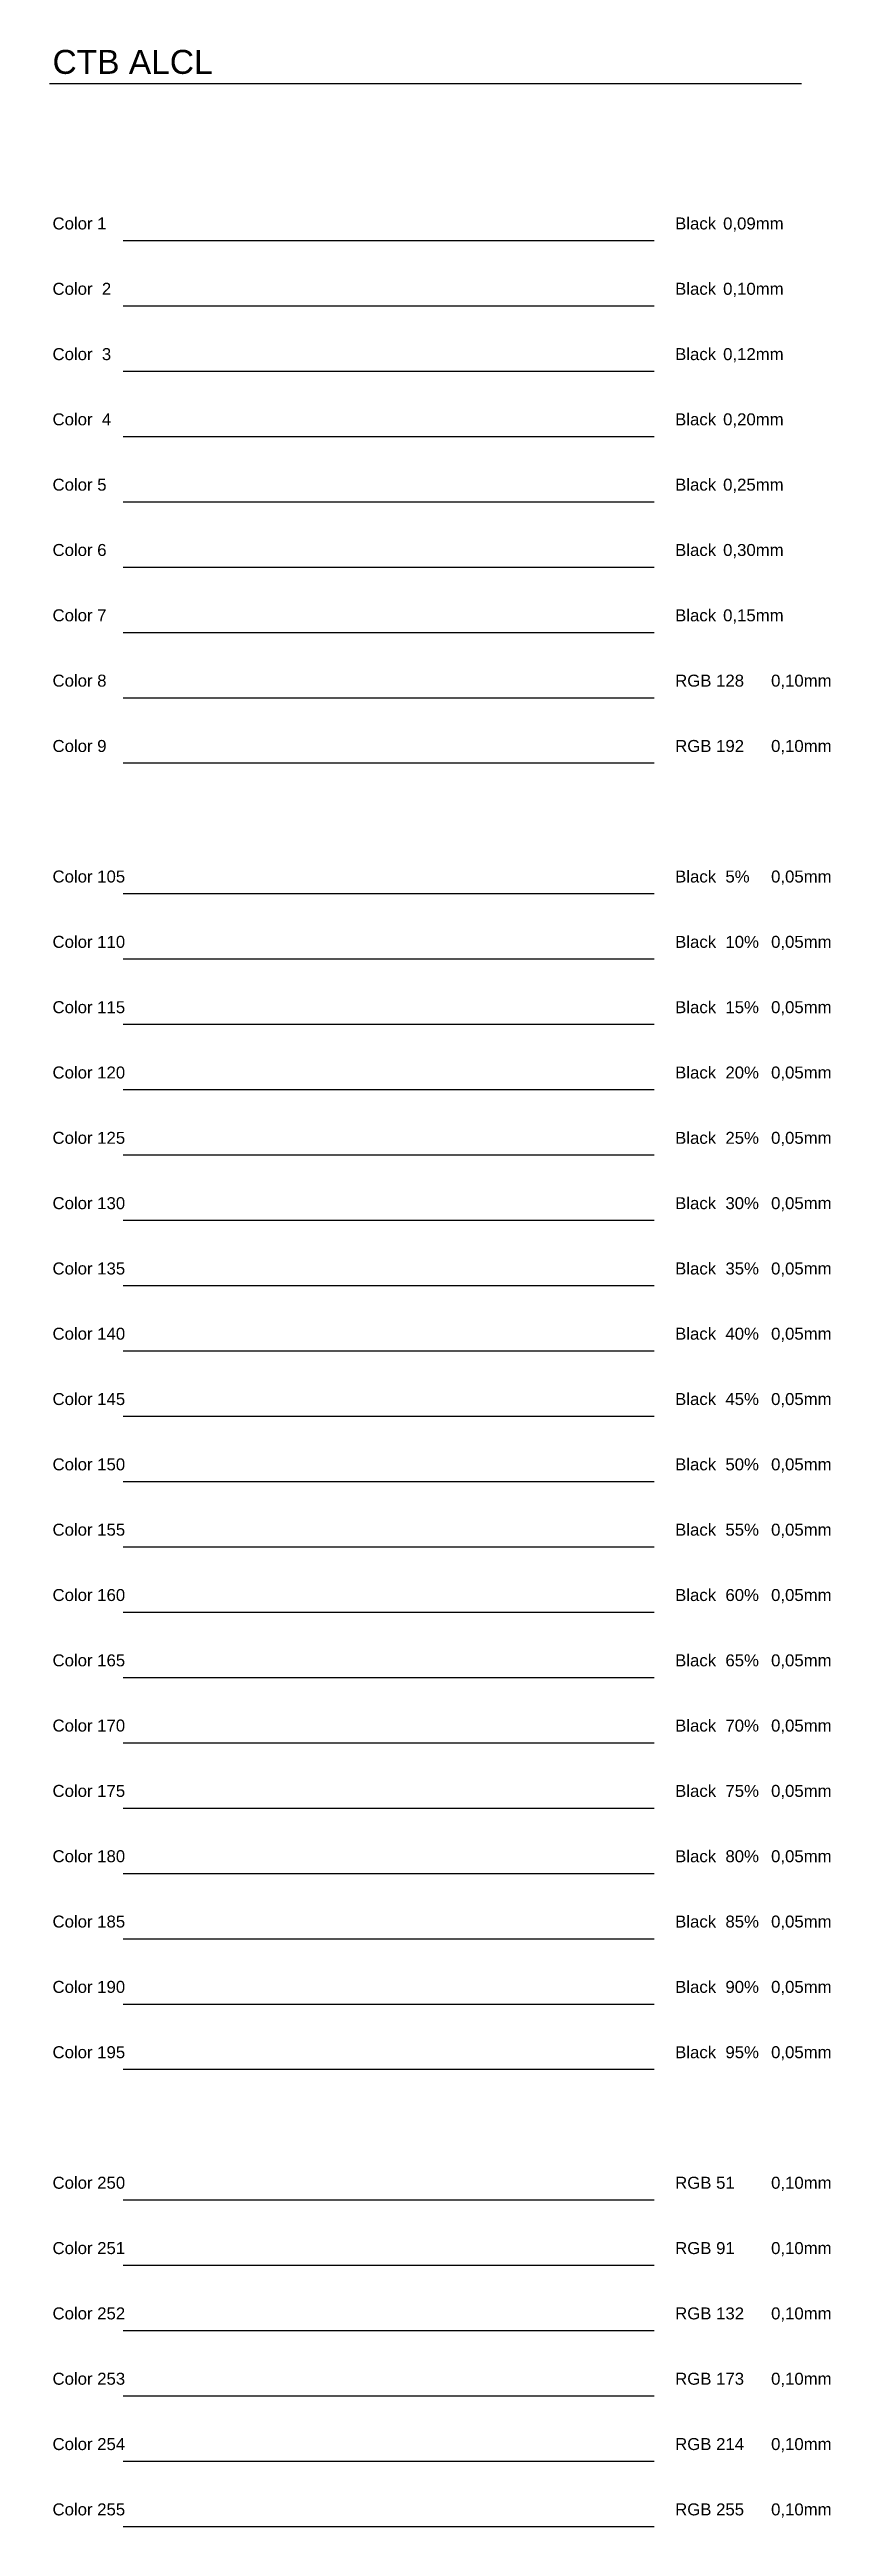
# Model space of a CAD drawing. Header units: millimetres. Extents: x 814 to 7326, y 479 to 21142.
import ezdxf

# ---------------------------------------------------------------- set-up
doc = ezdxf.new("R2010")
doc.units = ezdxf.units.MM
doc.styles.get("Standard").update_dxf_attribs({"font": 'Arial Regular.ttf'})

msp = doc.modelspace()

# ---------------------------------------------------------------- linework, layer by layer
for p, q in [((814, 20859), (7085, 20859)), ((1428, 16279), (5857, 16279))]:
    msp.add_line(p, q)
at = {"color": 1}
msp.add_line((1428, 19548), (5857, 19548), dxfattribs=at)
at = {"color": 2}
msp.add_line((1428, 19004), (5857, 19004), dxfattribs=at)
at = {"color": 3}
msp.add_line((1428, 18459), (5857, 18459), dxfattribs=at)
at = {"color": 4}
msp.add_line((1428, 17914), (5857, 17914), dxfattribs=at)
at = {"color": 5}
msp.add_line((1428, 17369), (5857, 17369), dxfattribs=at)
at = {"color": 6}
msp.add_line((1428, 16824), (5857, 16824), dxfattribs=at)
at = {"color": 8}
msp.add_line((1428, 15734), (5857, 15734), dxfattribs=at)
at = {"color": 9}
msp.add_line((1428, 15190), (5857, 15190), dxfattribs=at)
at = {"color": 105}
msp.add_line((1428, 14100), (5857, 14100), dxfattribs=at)
at = {"color": 110}
msp.add_line((1428, 13555), (5857, 13555), dxfattribs=at)
at = {"color": 115}
msp.add_line((1428, 13010), (5857, 13010), dxfattribs=at)
at = {"color": 120}
msp.add_line((1428, 12465), (5857, 12465), dxfattribs=at)
at = {"color": 125}
msp.add_line((1428, 11920), (5857, 11920), dxfattribs=at)
at = {"color": 130}
msp.add_line((1428, 11376), (5857, 11376), dxfattribs=at)
at = {"color": 135}
msp.add_line((1428, 10831), (5857, 10831), dxfattribs=at)
at = {"color": 140}
msp.add_line((1428, 10286), (5857, 10286), dxfattribs=at)
at = {"color": 145}
msp.add_line((1428, 9741), (5857, 9741), dxfattribs=at)
at = {"color": 150}
msp.add_line((1428, 9196), (5857, 9196), dxfattribs=at)
at = {"color": 155}
msp.add_line((1428, 8651), (5857, 8651), dxfattribs=at)
at = {"color": 160}
msp.add_line((1428, 8107), (5857, 8107), dxfattribs=at)
at = {"color": 165}
msp.add_line((1428, 7562), (5857, 7562), dxfattribs=at)
at = {"color": 170}
msp.add_line((1428, 7017), (5857, 7017), dxfattribs=at)
at = {"color": 175}
msp.add_line((1428, 6472), (5857, 6472), dxfattribs=at)
at = {"color": 180}
msp.add_line((1428, 5927), (5857, 5927), dxfattribs=at)
at = {"color": 185}
msp.add_line((1428, 5382), (5857, 5382), dxfattribs=at)
at = {"color": 190}
msp.add_line((1428, 4837), (5857, 4837), dxfattribs=at)
at = {"color": 195}
msp.add_line((1428, 4293), (5857, 4293), dxfattribs=at)
at = {"color": 250}
msp.add_line((1428, 3203), (5857, 3203), dxfattribs=at)
at = {"color": 251}
msp.add_line((1428, 2658), (5857, 2658), dxfattribs=at)
at = {"color": 252}
msp.add_line((1428, 2113), (5857, 2113), dxfattribs=at)
at = {"color": 253}
msp.add_line((1428, 1568), (5857, 1568), dxfattribs=at)
at = {"color": 254}
msp.add_line((1428, 1023), (5857, 1023), dxfattribs=at)
at = {"color": 255}
msp.add_line((1428, 479), (5857, 479), dxfattribs=at)

# ---------------------------------------------------------------- texts
at = {"attachment_point": 1}
for s, width, insert, char_height in [('CTB ALCL', 2696.33, (839, 21139), 200), ('Black^I0,09mm', 1053.31, (6031, 19741), 100), ('Black^I0,10mm', 1053.31, (6031, 19196), 100), ('Black^I0,12mm', 1053.31, (6031, 18651), 100), ('Black^I0,20mm', 1053.31, (6031, 18107), 100), ('Black^I0,25mm', 1053.31, (6031, 17562), 100), ('Black^I0,30mm', 1053.31, (6031, 17017), 100), ('Color 7', 1053.31, (839, 16472), 100), ('Black^I0,15mm', 1053.31, (6031, 16472), 100), ('RGB 128^I0,10mm', 1445.67, (6031, 15927), 100), ('RGB 192^I0,10mm', 1618.49, (6031, 15382), 100), ('Black  5%^I0,05mm', 1618.49, (6031, 14293), 100), ('Black  10%^I0,05mm', 1618.49, (6031, 13748), 100), ('Black  15%^I0,05mm', 1618.49, (6031, 13203), 100), ('Black  20%^I0,05mm', 1618.49, (6031, 12658), 100), ('Black  25%^I0,05mm', 1618.49, (6031, 12113), 100), ('Black  30%^I0,05mm', 1618.49, (6031, 11568), 100), ('Black  35%^I0,05mm', 1618.49, (6031, 11023), 100), ('Black  40%^I0,05mm', 1618.49, (6031, 10479), 100), ('Black  45%^I0,05mm', 1618.49, (6031, 9934), 100), ('Black  50%^I0,05mm', 1618.49, (6031, 9389), 100), ('Black  55%^I0,05mm', 1618.49, (6031, 8844), 100), ('Black  60%^I0,05mm', 1618.49, (6031, 8299), 100), ('Black  65%^I0,05mm', 1618.49, (6031, 7754), 100), ('Black  70%^I0,05mm', 1618.49, (6031, 7210), 100), ('Black  75%^I0,05mm', 1618.49, (6031, 6665), 100), ('Black  80%^I0,05mm', 1618.49, (6031, 6120), 100), ('Black  85%^I0,05mm', 1618.49, (6031, 5575), 100), ('Black  90%^I0,05mm', 1618.49, (6031, 5030), 100), ('Black  95%^I0,05mm', 1618.49, (6031, 4485), 100), ('RGB 51^I0,10mm', 1445.67, (6031, 3396), 100), ('RGB 91^I0,10mm', 1445.67, (6031, 2851), 100), ('RGB 132^I0,10mm', 1445.67, (6031, 2306), 100), ('RGB 173^I0,10mm', 1445.67, (6031, 1761), 100), ('RGB 214^I0,10mm', 1445.67, (6031, 1216), 100), ('RGB 255^I0,10mm', 1618.49, (6031, 671), 100)]:
    msp.add_mtext_dynamic_manual_height_columns(s, width=width, gutter_width=12.5, heights=[0], dxfattribs=dict(at, insert=insert, char_height=char_height))
at = {"color": 1, "insert": (839, 19741), "char_height": 100, "attachment_point": 1}
msp.add_mtext_dynamic_manual_height_columns('Color 1 ', width=1053.31, gutter_width=12.5, heights=[0], dxfattribs=at)
at = {"color": 2, "insert": (839, 19196), "char_height": 100, "attachment_point": 1}
msp.add_mtext_dynamic_manual_height_columns('Color  2', width=1053.31, gutter_width=12.5, heights=[0], dxfattribs=at)
at = {"color": 3, "insert": (839, 18651), "char_height": 100, "attachment_point": 1}
msp.add_mtext_dynamic_manual_height_columns('Color  3', width=1053.31, gutter_width=12.5, heights=[0], dxfattribs=at)
at = {"color": 4, "insert": (839, 18107), "char_height": 100, "attachment_point": 1}
msp.add_mtext_dynamic_manual_height_columns('Color  4', width=1053.31, gutter_width=12.5, heights=[0], dxfattribs=at)
at = {"color": 5, "insert": (839, 17562), "char_height": 100, "attachment_point": 1}
msp.add_mtext_dynamic_manual_height_columns('Color 5', width=1053.31, gutter_width=12.5, heights=[0], dxfattribs=at)
at = {"color": 6, "insert": (839, 17017), "char_height": 100, "attachment_point": 1}
msp.add_mtext_dynamic_manual_height_columns('Color 6', width=1053.31, gutter_width=12.5, heights=[0], dxfattribs=at)
at = {"color": 8, "insert": (839, 15927), "char_height": 100, "attachment_point": 1}
msp.add_mtext_dynamic_manual_height_columns('Color 8', width=1053.31, gutter_width=12.5, heights=[0], dxfattribs=at)
at = {"color": 9, "insert": (839, 15382), "char_height": 100, "attachment_point": 1}
msp.add_mtext_dynamic_manual_height_columns('Color 9', width=1053.31, gutter_width=12.5, heights=[0], dxfattribs=at)
at = {"color": 105, "insert": (839, 14293), "char_height": 100, "attachment_point": 1}
msp.add_mtext_dynamic_manual_height_columns('Color 105', width=1053.31, gutter_width=12.5, heights=[0], dxfattribs=at)
at = {"color": 110, "insert": (839, 13748), "char_height": 100, "attachment_point": 1}
msp.add_mtext_dynamic_manual_height_columns('Color 110', width=1053.31, gutter_width=12.5, heights=[0], dxfattribs=at)
at = {"color": 115, "insert": (839, 13203), "char_height": 100, "attachment_point": 1}
msp.add_mtext_dynamic_manual_height_columns('Color 115', width=1053.31, gutter_width=12.5, heights=[0], dxfattribs=at)
at = {"color": 120, "insert": (839, 12658), "char_height": 100, "attachment_point": 1}
msp.add_mtext_dynamic_manual_height_columns('Color 120', width=1053.31, gutter_width=12.5, heights=[0], dxfattribs=at)
at = {"color": 125, "insert": (839, 12113), "char_height": 100, "attachment_point": 1}
msp.add_mtext_dynamic_manual_height_columns('Color 125', width=1053.31, gutter_width=12.5, heights=[0], dxfattribs=at)
at = {"color": 130, "insert": (839, 11568), "char_height": 100, "attachment_point": 1}
msp.add_mtext_dynamic_manual_height_columns('Color 130', width=1053.31, gutter_width=12.5, heights=[0], dxfattribs=at)
at = {"color": 135, "insert": (839, 11023), "char_height": 100, "attachment_point": 1}
msp.add_mtext_dynamic_manual_height_columns('Color 135', width=1053.31, gutter_width=12.5, heights=[0], dxfattribs=at)
at = {"color": 140, "insert": (839, 10479), "char_height": 100, "attachment_point": 1}
msp.add_mtext_dynamic_manual_height_columns('Color 140', width=1053.31, gutter_width=12.5, heights=[0], dxfattribs=at)
at = {"color": 145, "insert": (839, 9934), "char_height": 100, "attachment_point": 1}
msp.add_mtext_dynamic_manual_height_columns('Color 145', width=1053.31, gutter_width=12.5, heights=[0], dxfattribs=at)
at = {"color": 150, "insert": (839, 9389), "char_height": 100, "attachment_point": 1}
msp.add_mtext_dynamic_manual_height_columns('Color 150', width=1053.31, gutter_width=12.5, heights=[0], dxfattribs=at)
at = {"color": 155, "insert": (839, 8844), "char_height": 100, "attachment_point": 1}
msp.add_mtext_dynamic_manual_height_columns('Color 155', width=1053.31, gutter_width=12.5, heights=[0], dxfattribs=at)
at = {"color": 160, "insert": (839, 8299), "char_height": 100, "attachment_point": 1}
msp.add_mtext_dynamic_manual_height_columns('Color 160', width=1053.31, gutter_width=12.5, heights=[0], dxfattribs=at)
at = {"color": 165, "insert": (839, 7754), "char_height": 100, "attachment_point": 1}
msp.add_mtext_dynamic_manual_height_columns('Color 165', width=1053.31, gutter_width=12.5, heights=[0], dxfattribs=at)
at = {"color": 170, "insert": (839, 7210), "char_height": 100, "attachment_point": 1}
msp.add_mtext_dynamic_manual_height_columns('Color 170', width=1053.31, gutter_width=12.5, heights=[0], dxfattribs=at)
at = {"color": 175, "insert": (839, 6665), "char_height": 100, "attachment_point": 1}
msp.add_mtext_dynamic_manual_height_columns('Color 175', width=1053.31, gutter_width=12.5, heights=[0], dxfattribs=at)
at = {"color": 180, "insert": (839, 6120), "char_height": 100, "attachment_point": 1}
msp.add_mtext_dynamic_manual_height_columns('Color 180', width=1053.31, gutter_width=12.5, heights=[0], dxfattribs=at)
at = {"color": 185, "insert": (839, 5575), "char_height": 100, "attachment_point": 1}
msp.add_mtext_dynamic_manual_height_columns('Color 185', width=1053.31, gutter_width=12.5, heights=[0], dxfattribs=at)
at = {"color": 190, "insert": (839, 5030), "char_height": 100, "attachment_point": 1}
msp.add_mtext_dynamic_manual_height_columns('Color 190', width=1053.31, gutter_width=12.5, heights=[0], dxfattribs=at)
at = {"color": 195, "insert": (839, 4485), "char_height": 100, "attachment_point": 1}
msp.add_mtext_dynamic_manual_height_columns('Color 195', width=1053.31, gutter_width=12.5, heights=[0], dxfattribs=at)
at = {"color": 250, "insert": (839, 3396), "char_height": 100, "attachment_point": 1}
msp.add_mtext_dynamic_manual_height_columns('Color 250', width=1053.31, gutter_width=12.5, heights=[0], dxfattribs=at)
at = {"color": 251, "insert": (839, 2851), "char_height": 100, "attachment_point": 1}
msp.add_mtext_dynamic_manual_height_columns('Color 251', width=1053.31, gutter_width=12.5, heights=[0], dxfattribs=at)
at = {"color": 252, "insert": (839, 2306), "char_height": 100, "attachment_point": 1}
msp.add_mtext_dynamic_manual_height_columns('Color 252', width=1053.31, gutter_width=12.5, heights=[0], dxfattribs=at)
at = {"color": 253, "insert": (839, 1761), "char_height": 100, "attachment_point": 1}
msp.add_mtext_dynamic_manual_height_columns('Color 253', width=1053.31, gutter_width=12.5, heights=[0], dxfattribs=at)
at = {"color": 254, "insert": (839, 1216), "char_height": 100, "attachment_point": 1}
msp.add_mtext_dynamic_manual_height_columns('Color 254', width=1053.31, gutter_width=12.5, heights=[0], dxfattribs=at)
at = {"color": 255, "insert": (839, 671), "char_height": 100, "attachment_point": 1}
msp.add_mtext_dynamic_manual_height_columns('Color 255', width=1053.31, gutter_width=12.5, heights=[0], dxfattribs=at)

doc.saveas('drawing.dxf')
